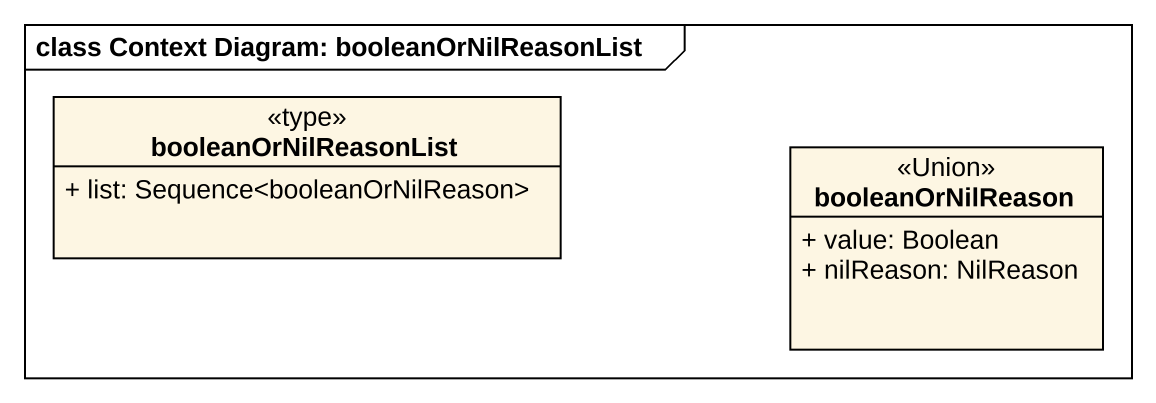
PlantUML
@startuml
mainframe class Context Diagram: booleanOrNilReasonList
hide circle
hide empty members
skinparam classAttributeIconSize 0
class booleanOrNilReasonList <<type>> {
  + list: Sequence<booleanOrNilReason>
}
class booleanOrNilReason <<Union>> {
  + value: Boolean
  + nilReason: NilReason
}
@enduml
